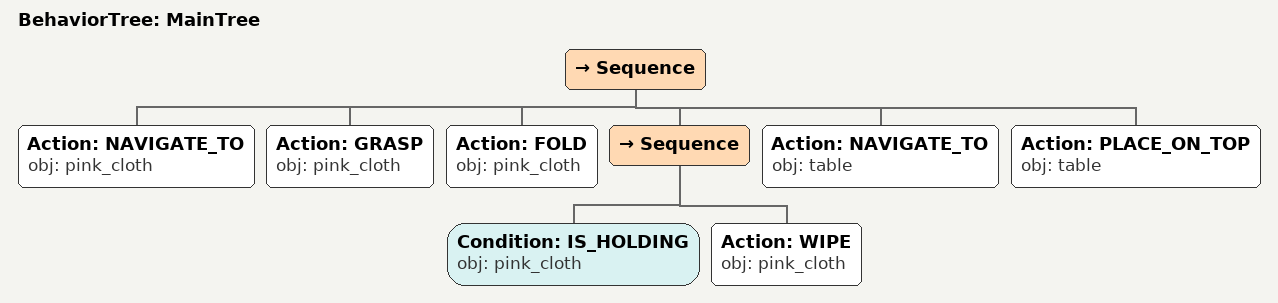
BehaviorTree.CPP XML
<root main_tree_to_execute="MainTree">
  <BehaviorTree ID="MainTree">
    <Sequence>
      <!-- Navigate to pink_cloth -->
      <Action ID="NAVIGATE_TO" obj="pink_cloth" />
      <!-- Grasp pink_cloth -->
      <Action ID="GRASP" obj="pink_cloth" />
      <!-- Fold pink_cloth -->
      <Action ID="FOLD" obj="pink_cloth" />
      <Sequence>
        <!-- Check pink_cloth is holding before WIPE -->
        <Condition ID="IS_HOLDING" obj="pink_cloth" />
        <!-- Wipe pink_cloth -->
        <Action ID="WIPE" obj="pink_cloth" />
      </Sequence>
      <!-- Navigate to table -->
      <Action ID="NAVIGATE_TO" obj="table" />
      <!-- Place on table -->
      <Action ID="PLACE_ON_TOP" obj="table" />
    </Sequence>
  </BehaviorTree>
</root>
